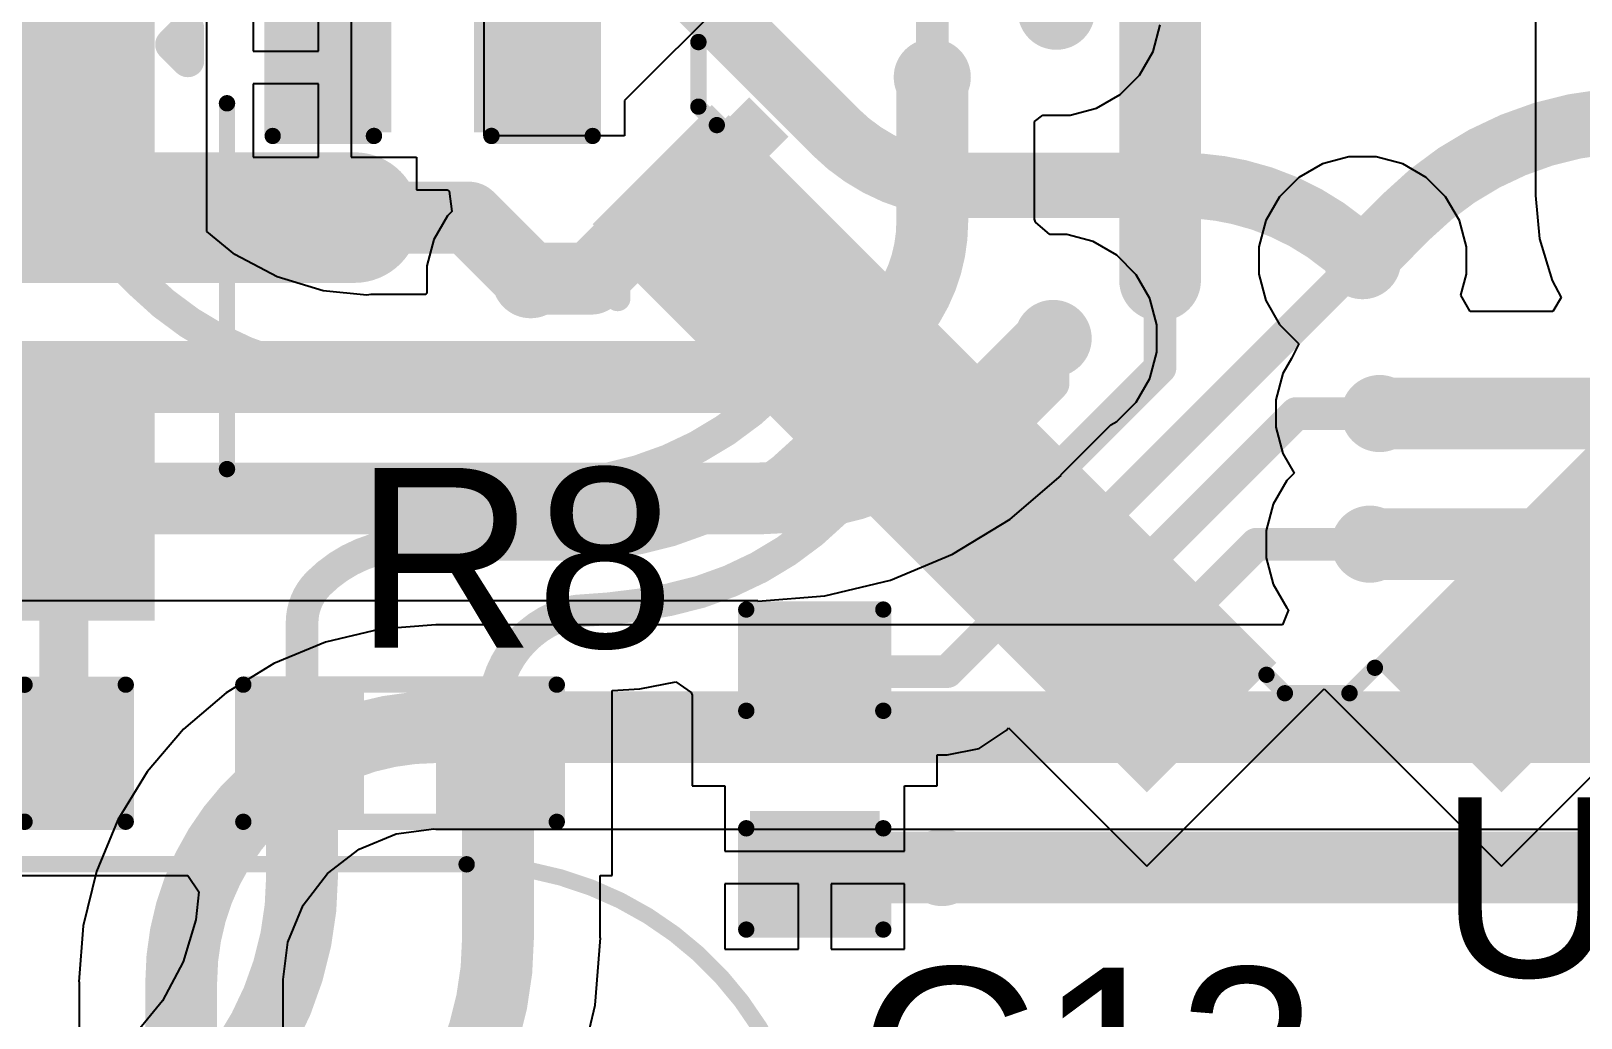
# Model space of a CAD drawing. Header units: millimetres. Extents: x -14 to 145, y 0 to 69.
# Drawn here: x 37.83 to 49.88, y 31.6 to 39.28 of the extents above; entities that cross this region are included whole.
import ezdxf

# ---------------------------------------------------------------- set-up
doc = ezdxf.new("R2010")
doc.units = ezdxf.units.MM
for name, color, linetype in [('BottomLayer', 5, 'Continuous'), ('BottomSolder', 6, 'Continuous'), ('MultiLayer', 9, 'Continuous'), ('PadHoleLayer', 156, 'Continuous'), ('TopLayer', 1, 'Continuous'), ('TopOverlay', 2, 'Continuous'), ('TopPaste', 8, 'Continuous'), ('TopSolder', 216, 'Continuous'), ('ViaHoleLayer', 16, 'Continuous')]:
    doc.layers.add(name, color=color, linetype=linetype)
doc.styles.add('Arial', font='', dxfattribs={"height": 0.2})
doc.styles.get('Arial').set_extended_font_data('Arial')

# ---------------------------------------------------------------- blocks, each defined once
blk = doc.blocks.new('MC_306_16')
at = {"layer": 'TopLayer'}
for points in [[(-3.4, 2.55), (-2.1, 2.55), (-2.1, 0.65), (-3.4, 0.65)], [(2.1, 2.55), (3.4, 2.55), (3.4, 0.65), (2.1, 0.65)], [(-3.4, -0.65), (-2.1, -0.65), (-2.1, -2.55), (-3.4, -2.55)], [(2.1, -0.65), (3.4, -0.65), (3.4, -2.55), (2.1, -2.55)]]:
    blk.add_hatch(color=1, dxfattribs=at).paths.add_polyline_path(points)
at = {"layer": 'TopPaste'}
for points in [[(-3.4, 2.55), (-2.1, 2.55), (-2.1, 0.65), (-3.4, 0.65)], [(2.1, 2.55), (3.4, 2.55), (3.4, 0.65), (2.1, 0.65)], [(-3.4, -0.65), (-2.1, -0.65), (-2.1, -2.55), (-3.4, -2.55)], [(2.1, -0.65), (3.4, -0.65), (3.4, -2.55), (2.1, -2.55)]]:
    blk.add_hatch(color=8, dxfattribs=at).paths.add_polyline_path(points)
at = {"layer": 'TopSolder'}
for points in [[(-3.502, 2.652), (-1.998, 2.652), (-1.998, 0.548), (-3.502, 0.548)], [(1.998, 2.652), (3.502, 2.652), (3.502, 0.548), (1.998, 0.548)], [(-3.502, -0.548), (-1.998, -0.548), (-1.998, -2.652), (-3.502, -2.652)], [(1.998, -0.548), (3.502, -0.548), (3.502, -2.652), (1.998, -2.652)]]:
    blk.add_hatch(color=216, dxfattribs=at).paths.add_polyline_path(points)
at = {"layer": 'TopOverlay'}
for points, const_width in [([(1.88, 1.956), (-1.93, 1.956)], 0.127), ([(-4.064, 1.473), (-4.064, -1.372)], 0.127), ([(4.064, 1.473), (4.064, -1.372)], 0.127), ([(-3.759, -1.702), (-3.759, -1.956)], 0.254), ([(-3.632, -1.829), (-3.759, -1.702)], 0.254), ([(-3.632, -1.829), (-3.759, -1.956)], 0.254), ([(1.88, -1.956), (-1.93, -1.956)], 0.127)]:
    blk.add_lwpolyline(points, dxfattribs=dict(at, const_width=const_width))
for points, const_width in [([(-1.962, 1.956, 1), (-1.899, 1.956, 1)], 0.0635), ([(1.848, 1.956, 1), (1.911, 1.956, 1)], 0.0635), ([(-4.096, 1.473, 1), (-4.032, 1.473, 1)], 0.0635), ([(4.032, 1.473, 1), (4.096, 1.473, 1)], 0.0635), ([(-4.096, -1.372, 1), (-4.032, -1.372, 1)], 0.0635), ([(4.032, -1.372, 1), (4.096, -1.372, 1)], 0.0635), ([(-3.823, -1.702, 1), (-3.696, -1.702, 1)], 0.127), ([(-3.823, -1.702, 1), (-3.696, -1.702, 1)], 0.127), ([(-3.696, -1.829, 1), (-3.569, -1.829, 1)], 0.127), ([(-3.696, -1.829, 1), (-3.569, -1.829, 1)], 0.127), ([(-3.823, -1.956, 1), (-3.696, -1.956, 1)], 0.127), ([(-3.823, -1.956, 1), (-3.696, -1.956, 1)], 0.127), ([(-1.962, -1.956, 1), (-1.899, -1.956, 1)], 0.0635), ([(1.848, -1.956, 1), (1.911, -1.956, 1)], 0.0635)]:
    blk.add_lwpolyline(points, format="xyb", close=True, dxfattribs=dict(at, const_width=const_width))
blk = doc.blocks.new('71008000RW1_17')
at = {"layer": 'BottomLayer'}
blk.add_hatch(color=5, dxfattribs=at).paths.add_polyline_path([(-0.5, 0.5), (0.5, 0.5), (0.5, -0.5), (-0.5, -0.5)])
h = blk.add_hatch(color=5, dxfattribs=at)
edge = h.paths.add_edge_path()
edge.add_arc((4.88, 0), 0.5, 0, 360)
at = {"layer": 'BottomSolder'}
blk.add_hatch(color=6, dxfattribs=at).paths.add_polyline_path([(-0.602, 0.602), (0.602, 0.602), (0.602, -0.602), (-0.602, -0.602)])
h = blk.add_hatch(color=6, dxfattribs=at)
edge = h.paths.add_edge_path()
edge.add_arc((4.88, 0), 0.602, 0, 360)
at = {"layer": 'MultiLayer'}
blk.add_hatch(color=9, dxfattribs=at).paths.add_polyline_path([(-0.5, 0.5), (0.5, 0.5), (0.5, -0.5), (-0.5, -0.5)])
h = blk.add_hatch(color=9, dxfattribs=at)
edge = h.paths.add_edge_path()
edge.add_arc((4.88, 0), 0.5, 0, 360)
at = {"layer": 'PadHoleLayer'}
h = blk.add_hatch(color=156, dxfattribs=at)
edge = h.paths.add_edge_path()
edge.add_arc((0, 0), 0.25, 0, 360)
h = blk.add_hatch(color=156, dxfattribs=at)
edge = h.paths.add_edge_path()
edge.add_arc((4.88, 0), 0.25, 0, 360)
at = {"layer": 'TopLayer'}
blk.add_hatch(color=1, dxfattribs=at).paths.add_polyline_path([(-0.5, 0.5), (0.5, 0.5), (0.5, -0.5), (-0.5, -0.5)])
h = blk.add_hatch(color=1, dxfattribs=at)
edge = h.paths.add_edge_path()
edge.add_arc((4.88, 0), 0.5, 0, 360)
at = {"layer": 'TopOverlay'}
blk.add_hatch(color=2, dxfattribs=at).paths.add_polyline_path([(-0.559, 0.635), (0.584, 0.635), (0.584, 0.813), (-0.559, 0.813)])
at = {"layer": 'TopSolder'}
blk.add_hatch(color=216, dxfattribs=at).paths.add_polyline_path([(-0.602, 0.602), (0.602, 0.602), (0.602, -0.602), (-0.602, -0.602)])
h = blk.add_hatch(color=216, dxfattribs=at)
edge = h.paths.add_edge_path()
edge.add_arc((4.88, 0), 0.602, 0, 360)
at = {"layer": 'TopOverlay', "const_width": 0.127}
for points in [[(-3.375, -0.114, -0.414214), (-0.696, 2.565)], [(5.576, 2.565, -0.414214), (8.255, -0.114)], [(-0.696, -2.565, -0.414214), (-3.375, 0.114)], [(8.255, 0.114, -0.414214), (5.576, -2.565)]]:
    blk.add_lwpolyline(points, format="xyb", dxfattribs=at)
for points in [[(-0.696, 2.565), (5.576, 2.565)], [(-0.696, -2.565), (5.576, -2.565)]]:
    blk.add_lwpolyline(points, dxfattribs=at)
at = {"layer": 'TopOverlay', "const_width": 0.0635}
for points in [[(-0.728, 2.565, 1), (-0.664, 2.565, 1)], [(-0.728, 2.565, 1), (-0.664, 2.565, 1)], [(5.544, 2.565, 1), (5.608, 2.565, 1)], [(5.544, 2.565, 1), (5.608, 2.565, 1)], [(-3.407, 0.114, 1), (-3.343, 0.114, 1)], [(8.223, 0.114, 1), (8.287, 0.114, 1)], [(-3.407, -0.114, 1), (-3.343, -0.114, 1)], [(8.223, -0.114, 1), (8.287, -0.114, 1)], [(-0.728, -2.565, 1), (-0.664, -2.565, 1)], [(-0.728, -2.565, 1), (-0.664, -2.565, 1)], [(5.544, -2.565, 1), (5.608, -2.565, 1)], [(5.544, -2.565, 1), (5.608, -2.565, 1)]]:
    blk.add_lwpolyline(points, format="xyb", close=True, dxfattribs=at)
blk = doc.blocks.new('48_LQFP__7_7___18')
at = {"layer": 'TopLayer'}
for points in [[(-3.64, 2.91), (-3.64, 2.59), (-4.86, 2.59), (-4.86, 2.91)], [(-3.64, 2.41), (-3.64, 2.09), (-4.86, 2.09), (-4.86, 2.41)], [(-3.64, 1.91), (-3.64, 1.59), (-4.86, 1.59), (-4.86, 1.91)], [(-3.64, 1.41), (-3.64, 1.09), (-4.86, 1.09), (-4.86, 1.41)], [(-3.64, 0.91), (-3.64, 0.59), (-4.86, 0.59), (-4.86, 0.91)], [(-3.64, 0.41), (-3.64, 0.09), (-4.86, 0.09), (-4.86, 0.41)], [(-3.64, -0.09), (-3.64, -0.41), (-4.86, -0.41), (-4.86, -0.09)], [(-3.64, -0.59), (-3.64, -0.91), (-4.86, -0.91), (-4.86, -0.59)], [(-3.64, -1.09), (-3.64, -1.41), (-4.86, -1.41), (-4.86, -1.09)], [(-3.64, -1.59), (-3.64, -1.91), (-4.86, -1.91), (-4.86, -1.59)], [(-3.64, -2.09), (-3.64, -2.41), (-4.86, -2.41), (-4.86, -2.09)], [(-3.64, -2.59), (-3.64, -2.91), (-4.86, -2.91), (-4.86, -2.59)], [(-2.59, -3.64), (-2.59, -4.86), (-2.91, -4.86), (-2.91, -3.64)], [(-2.09, -3.64), (-2.09, -4.86), (-2.41, -4.86), (-2.41, -3.64)], [(-1.59, -3.64), (-1.59, -4.86), (-1.91, -4.86), (-1.91, -3.64)], [(-1.09, -3.64), (-1.09, -4.86), (-1.41, -4.86), (-1.41, -3.64)], [(-0.59, -3.64), (-0.59, -4.86), (-0.91, -4.86), (-0.91, -3.64)]]:
    blk.add_hatch(color=1, dxfattribs=at).paths.add_polyline_path(points)
at = {"layer": 'TopOverlay'}
blk.add_hatch(color=2, dxfattribs=at).paths.add_polyline_path([(-3.556, 2.566), (-3.327, 2.566), (-3.327, 2.998), (-3.556, 2.998)])
at = {"layer": 'TopPaste'}
for points in [[(-3.64, 2.91), (-3.64, 2.59), (-4.86, 2.59), (-4.86, 2.91)], [(-3.64, 2.41), (-3.64, 2.09), (-4.86, 2.09), (-4.86, 2.41)], [(-3.64, 1.91), (-3.64, 1.59), (-4.86, 1.59), (-4.86, 1.91)], [(-3.64, 1.41), (-3.64, 1.09), (-4.86, 1.09), (-4.86, 1.41)], [(-3.64, 0.91), (-3.64, 0.59), (-4.86, 0.59), (-4.86, 0.91)], [(-3.64, 0.41), (-3.64, 0.09), (-4.86, 0.09), (-4.86, 0.41)], [(-3.64, -0.09), (-3.64, -0.41), (-4.86, -0.41), (-4.86, -0.09)], [(-3.64, -0.59), (-3.64, -0.91), (-4.86, -0.91), (-4.86, -0.59)], [(-3.64, -1.09), (-3.64, -1.41), (-4.86, -1.41), (-4.86, -1.09)], [(-3.64, -1.59), (-3.64, -1.91), (-4.86, -1.91), (-4.86, -1.59)], [(-3.64, -2.09), (-3.64, -2.41), (-4.86, -2.41), (-4.86, -2.09)], [(-3.64, -2.59), (-3.64, -2.91), (-4.86, -2.91), (-4.86, -2.59)], [(-2.59, -3.64), (-2.59, -4.86), (-2.91, -4.86), (-2.91, -3.64)], [(-2.09, -3.64), (-2.09, -4.86), (-2.41, -4.86), (-2.41, -3.64)], [(-1.59, -3.64), (-1.59, -4.86), (-1.91, -4.86), (-1.91, -3.64)], [(-1.09, -3.64), (-1.09, -4.86), (-1.41, -4.86), (-1.41, -3.64)], [(-0.59, -3.64), (-0.59, -4.86), (-0.91, -4.86), (-0.91, -3.64)]]:
    blk.add_hatch(color=8, dxfattribs=at).paths.add_polyline_path(points)
at = {"layer": 'TopSolder'}
for points in [[(-3.538, 3.012), (-3.538, 2.488), (-4.962, 2.488), (-4.962, 3.012)], [(-3.538, 2.512), (-3.538, 1.988), (-4.962, 1.988), (-4.962, 2.512)], [(-3.538, 2.012), (-3.538, 1.488), (-4.962, 1.488), (-4.962, 2.012)], [(-3.538, 1.512), (-3.538, 0.988), (-4.962, 0.988), (-4.962, 1.512)], [(-3.538, 1.012), (-3.538, 0.488), (-4.962, 0.488), (-4.962, 1.012)], [(-3.538, 0.512), (-3.538, -0.012), (-4.962, -0.012), (-4.962, 0.512)], [(-3.538, 0.012), (-3.538, -0.512), (-4.962, -0.512), (-4.962, 0.012)], [(-3.538, -0.488), (-3.538, -1.012), (-4.962, -1.012), (-4.962, -0.488)], [(-3.538, -0.988), (-3.538, -1.512), (-4.962, -1.512), (-4.962, -0.988)], [(-3.538, -1.488), (-3.538, -2.012), (-4.962, -2.012), (-4.962, -1.488)], [(-3.538, -1.988), (-3.538, -2.512), (-4.962, -2.512), (-4.962, -1.988)], [(-3.538, -2.488), (-3.538, -3.012), (-4.962, -3.012), (-4.962, -2.488)], [(-2.488, -3.538), (-2.488, -4.962), (-3.012, -4.962), (-3.012, -3.538)], [(-1.988, -3.538), (-1.988, -4.962), (-2.512, -4.962), (-2.512, -3.538)], [(-1.488, -3.538), (-1.488, -4.962), (-2.012, -4.962), (-2.012, -3.538)], [(-0.988, -3.538), (-0.988, -4.962), (-1.512, -4.962), (-1.512, -3.538)], [(-0.488, -3.538), (-0.488, -4.962), (-1.012, -4.962), (-1.012, -3.538)]]:
    blk.add_hatch(color=216, dxfattribs=at).paths.add_polyline_path(points)
at = {"layer": 'TopOverlay'}
for points, const_width in [([(-3.658, 3.226), (-3.302, 3.581)], 0.127), ([(-3.302, 3.581), (-3.023, 3.581)], 0.127), ([(-3.658, 3.226), (-3.658, 3.023)], 0.127), ([(-5.156, 2.87), (-5.156, 2.616)], 0.2), ([(-5.156, 2.87), (-5.029, 2.743)], 0.2), ([(-5.156, 2.616), (-5.029, 2.743)], 0.2), ([(-3.658, -3.023), (-3.658, -3.226)], 0.127), ([(-3.658, -3.226), (-3.302, -3.581)], 0.127), ([(-3.302, -3.581), (-3.023, -3.581)], 0.127)]:
    blk.add_lwpolyline(points, dxfattribs=dict(at, const_width=const_width))
for points, const_width in [([(-3.334, 3.581, 1), (-3.27, 3.581, 1)], 0.0635), ([(-3.334, 3.581, 1), (-3.27, 3.581, 1)], 0.0635), ([(-3.689, 3.226, 1), (-3.626, 3.226, 1)], 0.0635), ([(-3.689, 3.226, 1), (-3.626, 3.226, 1)], 0.0635), ([(-3.689, 3.023, 1), (-3.626, 3.023, 1)], 0.0635), ([(-5.206, 2.87, 1), (-5.106, 2.87, 1)], 0.1), ([(-5.206, 2.87, 1), (-5.106, 2.87, 1)], 0.1), ([(-5.079, 2.743, 1), (-4.979, 2.743, 1)], 0.1), ([(-5.079, 2.743, 1), (-4.979, 2.743, 1)], 0.1), ([(-5.206, 2.616, 1), (-5.106, 2.616, 1)], 0.1), ([(-5.206, 2.616, 1), (-5.106, 2.616, 1)], 0.1), ([(-3.689, -3.023, 1), (-3.626, -3.023, 1)], 0.0635), ([(-3.689, -3.226, 1), (-3.626, -3.226, 1)], 0.0635), ([(-3.689, -3.226, 1), (-3.626, -3.226, 1)], 0.0635), ([(-3.334, -3.581, 1), (-3.27, -3.581, 1)], 0.0635), ([(-3.334, -3.581, 1), (-3.27, -3.581, 1)], 0.0635), ([(-3.054, -3.581, 1), (-2.991, -3.581, 1)], 0.0635)]:
    blk.add_lwpolyline(points, format="xyb", close=True, dxfattribs=dict(at, const_width=const_width))
blk = doc.blocks.new('R___0603_27')
at = {"layer": 'TopLayer'}
for points in [[(-0.381, 0.4445), (-0.381, -0.4445), (-1.143, -0.4445), (-1.143, 0.4445)], [(1.143, 0.4445), (1.143, -0.4445), (0.381, -0.4445), (0.381, 0.4445)]]:
    blk.add_hatch(color=1, dxfattribs=at).paths.add_polyline_path(points)
at = {"layer": 'TopPaste'}
for points in [[(-0.381, 0.4445), (-0.381, -0.4445), (-1.143, -0.4445), (-1.143, 0.4445)], [(1.143, 0.4445), (1.143, -0.4445), (0.381, -0.4445), (0.381, 0.4445)]]:
    blk.add_hatch(color=8, dxfattribs=at).paths.add_polyline_path(points)
at = {"layer": 'TopSolder'}
for points in [[(-0.2794, 0.5461), (-0.2794, -0.5461), (-1.2446, -0.5461), (-1.2446, 0.5461)], [(1.2446, 0.5461), (1.2446, -0.5461), (0.2794, -0.5461), (0.2794, 0.5461)]]:
    blk.add_hatch(color=216, dxfattribs=at).paths.add_polyline_path(points)
at = {"layer": 'TopOverlay', "const_width": 0.127}
for points in [[(-1.2192, 0.5334), (1.2192, 0.5334)], [(-1.2192, -0.5334), (-1.2192, 0.5334)], [(1.2192, -0.5334), (1.2192, 0.5334)], [(-1.2192, -0.5334), (1.2192, -0.5334)]]:
    blk.add_lwpolyline(points, dxfattribs=at)
at = {"layer": 'TopOverlay', "const_width": 0.0635}
for points in [[(-1.25095, 0.5334, 1), (-1.18745, 0.5334, 1)], [(-1.25095, 0.5334, 1), (-1.18745, 0.5334, 1)], [(1.18745, 0.5334, 1), (1.25095, 0.5334, 1)], [(1.18745, 0.5334, 1), (1.25095, 0.5334, 1)], [(-1.25095, -0.5334, 1), (-1.18745, -0.5334, 1)], [(-1.25095, -0.5334, 1), (-1.18745, -0.5334, 1)], [(1.18745, -0.5334, 1), (1.25095, -0.5334, 1)], [(1.18745, -0.5334, 1), (1.25095, -0.5334, 1)]]:
    blk.add_lwpolyline(points, format="xyb", close=True, dxfattribs=at)
blk = doc.blocks.new('C___0603_51')
at = {"layer": 'TopLayer'}
for points in [[(-0.381, 0.445), (-0.381, -0.445), (-1.143, -0.445), (-1.143, 0.445)], [(1.143, 0.445), (1.143, -0.445), (0.381, -0.445), (0.381, 0.445)]]:
    blk.add_hatch(color=1, dxfattribs=at).paths.add_polyline_path(points)
at = {"layer": 'TopPaste'}
for points in [[(-0.381, 0.445), (-0.381, -0.445), (-1.143, -0.445), (-1.143, 0.445)], [(1.143, 0.445), (1.143, -0.445), (0.381, -0.445), (0.381, 0.445)]]:
    blk.add_hatch(color=8, dxfattribs=at).paths.add_polyline_path(points)
at = {"layer": 'TopSolder'}
for points in [[(-0.321, 0.504), (-0.321, -0.504), (-1.203, -0.504), (-1.203, 0.504)], [(1.203, 0.504), (1.203, -0.504), (0.321, -0.504), (0.321, 0.504)]]:
    blk.add_hatch(color=216, dxfattribs=at).paths.add_polyline_path(points)
at = {"layer": 'TopOverlay', "const_width": 0.127}
for points in [[(-1.245, 0.533), (-0.457, 0.533)], [(-1.245, -0.533), (-1.245, 0.533)], [(0.457, 0.533), (1.245, 0.533)], [(1.245, -0.533), (1.245, 0.533)], [(-1.245, -0.533), (-0.457, -0.533)], [(0.457, -0.533), (1.245, -0.533)]]:
    blk.add_lwpolyline(points, dxfattribs=at)
at = {"layer": 'TopOverlay', "const_width": 0.0635}
for points in [[(-1.276, 0.533, 1), (-1.213, 0.533, 1)], [(-1.276, 0.533, 1), (-1.213, 0.533, 1)], [(-0.489, 0.533, 1), (-0.425, 0.533, 1)], [(0.425, 0.533, 1), (0.489, 0.533, 1)], [(1.213, 0.533, 1), (1.276, 0.533, 1)], [(1.213, 0.533, 1), (1.276, 0.533, 1)], [(-1.276, -0.533, 1), (-1.213, -0.533, 1)], [(-1.276, -0.533, 1), (-1.213, -0.533, 1)], [(-0.489, -0.533, 1), (-0.425, -0.533, 1)], [(0.425, -0.533, 1), (0.489, -0.533, 1)], [(1.213, -0.533, 1), (1.276, -0.533, 1)], [(1.213, -0.533, 1), (1.276, -0.533, 1)]]:
    blk.add_lwpolyline(points, format="xyb", close=True, dxfattribs=at)
blk = doc.blocks.new('C___0603_54')
at = {"layer": 'TopLayer'}
for points in [[(-0.381, 0.445), (-0.381, -0.445), (-1.143, -0.445), (-1.143, 0.445)], [(1.143, 0.445), (1.143, -0.445), (0.381, -0.445), (0.381, 0.445)]]:
    blk.add_hatch(color=1, dxfattribs=at).paths.add_polyline_path(points)
at = {"layer": 'TopPaste'}
for points in [[(-0.381, 0.445), (-0.381, -0.445), (-1.143, -0.445), (-1.143, 0.445)], [(1.143, 0.445), (1.143, -0.445), (0.381, -0.445), (0.381, 0.445)]]:
    blk.add_hatch(color=8, dxfattribs=at).paths.add_polyline_path(points)
at = {"layer": 'TopSolder'}
for points in [[(-0.321, 0.504), (-0.321, -0.504), (-1.203, -0.504), (-1.203, 0.504)], [(1.203, 0.504), (1.203, -0.504), (0.321, -0.504), (0.321, 0.504)]]:
    blk.add_hatch(color=216, dxfattribs=at).paths.add_polyline_path(points)
at = {"layer": 'TopOverlay', "const_width": 0.127}
for points in [[(-1.245, 0.533), (-0.457, 0.533)], [(-1.245, 0.533), (-1.245, -0.533)], [(0.457, 0.533), (1.245, 0.533)], [(1.245, 0.533), (1.245, -0.533)], [(-1.245, -0.533), (-0.457, -0.533)], [(0.457, -0.533), (1.245, -0.533)]]:
    blk.add_lwpolyline(points, dxfattribs=at)
at = {"layer": 'TopOverlay', "const_width": 0.0635}
for points in [[(-1.276, 0.533, 1), (-1.213, 0.533, 1)], [(-1.276, 0.533, 1), (-1.213, 0.533, 1)], [(-0.489, 0.533, 1), (-0.425, 0.533, 1)], [(0.425, 0.533, 1), (0.489, 0.533, 1)], [(1.213, 0.533, 1), (1.276, 0.533, 1)], [(1.213, 0.533, 1), (1.276, 0.533, 1)], [(-1.276, -0.533, 1), (-1.213, -0.533, 1)], [(-1.276, -0.533, 1), (-1.213, -0.533, 1)], [(-0.489, -0.533, 1), (-0.425, -0.533, 1)], [(0.425, -0.533, 1), (0.489, -0.533, 1)], [(1.213, -0.533, 1), (1.276, -0.533, 1)], [(1.213, -0.533, 1), (1.276, -0.533, 1)]]:
    blk.add_lwpolyline(points, format="xyb", close=True, dxfattribs=at)
blk = doc.blocks.new('C___0603_55')
at = {"layer": 'TopLayer'}
for points in [[(-0.381, 0.445), (-0.381, -0.445), (-1.143, -0.445), (-1.143, 0.445)], [(1.143, 0.445), (1.143, -0.445), (0.381, -0.445), (0.381, 0.445)]]:
    blk.add_hatch(color=1, dxfattribs=at).paths.add_polyline_path(points)
at = {"layer": 'TopPaste'}
for points in [[(-0.381, 0.445), (-0.381, -0.445), (-1.143, -0.445), (-1.143, 0.445)], [(1.143, 0.445), (1.143, -0.445), (0.381, -0.445), (0.381, 0.445)]]:
    blk.add_hatch(color=8, dxfattribs=at).paths.add_polyline_path(points)
at = {"layer": 'TopSolder'}
for points in [[(-0.321, 0.504), (-0.321, -0.504), (-1.203, -0.504), (-1.203, 0.504)], [(1.203, 0.504), (1.203, -0.504), (0.321, -0.504), (0.321, 0.504)]]:
    blk.add_hatch(color=216, dxfattribs=at).paths.add_polyline_path(points)
at = {"layer": 'TopOverlay', "const_width": 0.127}
for points in [[(-1.245, 0.533), (-0.457, 0.533)], [(-1.245, -0.533), (-1.245, 0.533)], [(0.457, 0.533), (1.245, 0.533)], [(1.245, -0.533), (1.245, 0.533)], [(-1.245, -0.533), (-0.457, -0.533)], [(0.457, -0.533), (1.245, -0.533)]]:
    blk.add_lwpolyline(points, dxfattribs=at)
at = {"layer": 'TopOverlay', "const_width": 0.0635}
for points in [[(-1.276, 0.533, 1), (-1.213, 0.533, 1)], [(-1.276, 0.533, 1), (-1.213, 0.533, 1)], [(-0.489, 0.533, 1), (-0.425, 0.533, 1)], [(0.425, 0.533, 1), (0.489, 0.533, 1)], [(1.213, 0.533, 1), (1.276, 0.533, 1)], [(1.213, 0.533, 1), (1.276, 0.533, 1)], [(-1.276, -0.533, 1), (-1.213, -0.533, 1)], [(-1.276, -0.533, 1), (-1.213, -0.533, 1)], [(-0.489, -0.533, 1), (-0.425, -0.533, 1)], [(0.425, -0.533, 1), (0.489, -0.533, 1)], [(1.213, -0.533, 1), (1.276, -0.533, 1)], [(1.213, -0.533, 1), (1.276, -0.533, 1)]]:
    blk.add_lwpolyline(points, format="xyb", close=True, dxfattribs=at)

msp = doc.modelspace()

# ---------------------------------------------------------------- hatches: boundary and pattern name
at = {"layer": 'BottomLayer'}
h = msp.add_hatch(color=5, dxfattribs=at)
edge = h.paths.add_edge_path()
edge.add_arc((45.802, 39.43), 0.3, 0, 360)
h = msp.add_hatch(color=5, dxfattribs=at)
edge = h.paths.add_edge_path()
edge.add_arc((44.837, 38.917), 0.3, 0, 360)
h = msp.add_hatch(color=5, dxfattribs=at)
edge = h.paths.add_edge_path()
edge.add_arc((48.184, 37.49), 0.3, 0, 360)
h = msp.add_hatch(color=5, dxfattribs=at)
edge = h.paths.add_edge_path()
edge.add_arc((41.713, 37.342), 0.3, 0, 360)
h = msp.add_hatch(color=5, dxfattribs=at)
edge = h.paths.add_edge_path()
edge.add_arc((46.609, 37.338), 0.3, 0, 360)
h = msp.add_hatch(color=5, dxfattribs=at)
edge = h.paths.add_edge_path()
edge.add_arc((45.777, 36.885), 0.3, 0, 360)
h = msp.add_hatch(color=5, dxfattribs=at)
edge = h.paths.add_edge_path()
edge.add_arc((48.317, 36.301), 0.3, 0, 360)
h = msp.add_hatch(color=5, dxfattribs=at)
edge = h.paths.add_edge_path()
edge.add_arc((48.241, 35.285), 0.3, 0, 360)
h = msp.add_hatch(color=5, dxfattribs=at)
edge = h.paths.add_edge_path()
edge.add_arc((44.913, 32.77), 0.3, 0, 360)
at = {"layer": 'TopLayer'}
h = msp.add_hatch(color=1, dxfattribs=at)
edge = h.paths.add_edge_path()
edge.add_arc((45.802, 39.43), 0.3, 0, 360)
h = msp.add_hatch(color=1, dxfattribs=at)
edge = h.paths.add_edge_path()
edge.add_arc((44.837, 38.917), 0.3, 0, 360)
msp.add_hatch(color=1, dxfattribs=at).paths.add_polyline_path([(42.6, 37.369), (43.527, 38.296), (43.122, 38.701), (42.195, 37.774)])
h = msp.add_hatch(color=1, dxfattribs=at)
edge = h.paths.add_edge_path()
edge.add_arc((48.184, 37.49), 0.3, 0, 360)
h = msp.add_hatch(color=1, dxfattribs=at)
edge = h.paths.add_edge_path()
edge.add_arc((41.713, 37.342), 0.3, 0, 360)
h = msp.add_hatch(color=1, dxfattribs=at)
edge = h.paths.add_edge_path()
edge.add_arc((46.609, 37.338), 0.3, 0, 360)
h = msp.add_hatch(color=1, dxfattribs=at)
edge = h.paths.add_edge_path()
edge.add_arc((45.777, 36.885), 0.3, 0, 360)
h = msp.add_hatch(color=1, dxfattribs=at)
edge = h.paths.add_edge_path()
edge.add_arc((48.317, 36.301), 0.3, 0, 360)
h = msp.add_hatch(color=1, dxfattribs=at)
edge = h.paths.add_edge_path()
edge.add_arc((48.241, 35.285), 0.3, 0, 360)
h = msp.add_hatch(color=1, dxfattribs=at)
edge = h.paths.add_edge_path()
edge.add_arc((44.913, 32.77), 0.3, 0, 360)
at = {"layer": 'ViaHoleLayer'}
h = msp.add_hatch(color=16, dxfattribs=at)
edge = h.paths.add_edge_path()
edge.add_arc((44.837, 38.917), 0.15, 0, 360)
h = msp.add_hatch(color=16, dxfattribs=at)
edge = h.paths.add_edge_path()
edge.add_arc((48.184, 37.49), 0.15, 0, 360)
h = msp.add_hatch(color=16, dxfattribs=at)
edge = h.paths.add_edge_path()
edge.add_arc((41.713, 37.342), 0.15, 0, 360)
h = msp.add_hatch(color=16, dxfattribs=at)
edge = h.paths.add_edge_path()
edge.add_arc((46.609, 37.338), 0.15, 0, 360)
h = msp.add_hatch(color=16, dxfattribs=at)
edge = h.paths.add_edge_path()
edge.add_arc((45.777, 36.885), 0.15, 0, 360)
h = msp.add_hatch(color=16, dxfattribs=at)
edge = h.paths.add_edge_path()
edge.add_arc((48.317, 36.301), 0.15, 0, 360)
h = msp.add_hatch(color=16, dxfattribs=at)
edge = h.paths.add_edge_path()
edge.add_arc((48.241, 35.285), 0.15, 0, 360)
h = msp.add_hatch(color=16, dxfattribs=at)
edge = h.paths.add_edge_path()
edge.add_arc((44.913, 32.77), 0.15, 0, 360)

# ---------------------------------------------------------------- linework, layer by layer
at = {"layer": 'BottomLayer'}
for p, q in [((49.529, 40.563), (49.529, 37.998)), ((46.555, 39.118), (46.61, 39.323)), ((46.449, 38.934), (46.555, 39.118)), ((46.298, 38.783), (46.449, 38.934)), ((46.114, 38.677), (46.298, 38.783)), ((45.631, 38.572), (45.696, 38.622)), ((45.696, 38.622), (45.909, 38.622)), ((45.909, 38.622), (46.114, 38.677)), ((45.631, 37.814), (45.631, 38.572)), ((47.872, 38.243), (47.688, 38.137)), ((48.077, 38.298), (47.872, 38.243)), ((48.29, 38.298), (48.077, 38.298)), ((48.496, 38.243), (48.29, 38.298)), ((48.68, 38.137), (48.496, 38.243)), ((47.688, 38.137), (47.537, 37.987)), ((48.83, 37.987), (48.68, 38.137)), ((47.537, 37.987), (47.431, 37.802)), ((48.937, 37.802), (48.83, 37.987)), ((49.529, 37.998), (49.528, 37.998)), ((49.528, 37.998), (49.561, 37.661)), ((45.639, 37.789), (45.631, 37.814)), ((45.752, 37.693), (45.639, 37.789)), ((47.431, 37.802), (47.376, 37.597)), ((48.992, 37.597), (48.937, 37.802)), ((45.883, 37.693), (45.752, 37.693)), ((46.089, 37.638), (45.883, 37.693)), ((46.273, 37.532), (46.089, 37.638)), ((49.561, 37.661), (49.659, 37.336)), ((46.423, 37.381), (46.273, 37.532)), ((47.376, 37.597), (47.376, 37.384)), ((48.992, 37.384), (48.992, 37.597)), ((46.53, 37.197), (46.423, 37.381)), ((47.376, 37.384), (47.431, 37.179)), ((48.948, 37.222), (48.992, 37.384)), ((49.659, 37.336), (49.73, 37.204)), ((46.585, 36.991), (46.53, 37.197)), ((47.431, 37.179), (47.537, 36.994)), ((49.021, 37.095), (48.948, 37.222)), ((49.73, 37.204), (49.665, 37.095)), ((49.665, 37.095), (49.021, 37.095)), ((46.585, 36.779), (46.585, 36.991)), ((47.537, 36.994), (47.688, 36.844)), ((46.53, 36.573), (46.585, 36.779)), ((47.688, 36.844), (47.631, 36.73)), ((47.631, 36.73), (47.564, 36.613)), ((46.423, 36.389), (46.53, 36.573)), ((47.564, 36.613), (47.509, 36.407)), ((46.273, 36.238), (46.423, 36.389)), ((47.509, 36.407), (47.509, 36.194)), ((45.838, 35.823), (46.227, 36.212)), ((46.227, 36.212), (46.273, 36.238)), ((47.509, 36.194), (47.564, 35.989)), ((47.564, 35.989), (47.651, 35.838)), ((45.442, 35.48), (45.84, 35.82)), ((45.84, 35.82), (45.838, 35.823)), ((47.651, 35.838), (47.594, 35.781)), ((47.594, 35.781), (47.488, 35.597)), ((47.488, 35.597), (47.433, 35.391)), ((44.995, 35.207), (45.442, 35.48)), ((47.433, 35.391), (47.433, 35.178)), ((44.511, 35.006), (44.995, 35.207)), ((47.433, 35.178), (47.488, 34.973)), ((44.002, 34.884), (44.511, 35.006)), ((47.488, 34.973), (47.594, 34.789)), ((35.097, 34.846), (43.48, 34.846)), ((43.48, 34.843), (44.002, 34.884)), ((43.48, 34.846), (43.48, 34.843)), ((47.609, 34.774), (47.56, 34.657)), ((47.594, 34.789), (47.609, 34.774)), ((40.542, 34.624), (40.118, 34.522)), ((40.976, 34.658), (40.542, 34.624)), ((40.976, 34.657), (40.976, 34.658)), ((47.56, 34.657), (40.976, 34.657)), ((40.118, 34.522), (39.715, 34.356)), ((39.715, 34.356), (39.344, 34.128)), ((39.344, 34.128), (39.012, 33.845)), ((39.012, 33.845), (38.729, 33.514)), ((38.729, 33.514), (38.502, 33.142)), ((38.502, 33.142), (38.335, 32.739)), ((40.668, 33.032), (40.96, 33.07)), ((40.96, 33.07), (40.976, 33.068)), ((40.976, 33.068), (53.854, 33.068)), ((40.38, 32.913), (40.668, 33.032)), ((40.134, 32.724), (40.38, 32.913)), ((38.335, 32.739), (38.233, 32.316)), ((39.944, 32.477), (40.134, 32.724)), ((39.825, 32.19), (39.944, 32.477)), ((38.233, 32.316), (38.199, 31.881)), ((39.787, 31.898), (39.825, 32.19)), ((38.199, 31.881), (38.201, 31.881)), ((38.201, 31.881), (38.201, 7.909)), ((39.789, 31.881), (39.787, 31.898)), ((39.789, 31.085), (39.789, 31.881))]:
    msp.add_line(p, q, dxfattribs=at)
for points, const_width in [([(46.609, 37.338), (46.609, 40.649)], 0.635), ([(44.837, 38.917), (44.837, 38.938)], 0.559), ([(44.837, 37.793), (44.837, 38.917)], 0.559), ([(24.949, 37.825), (40.341, 37.825)], 1.016), ([(40.341, 37.825), (41.23, 37.825)], 0.559), ([(41.23, 37.825), (41.713, 37.342)], 0.559), ([(45.276, 36.384), (45.777, 36.885)], 0.559), ([(33.794, 36.585), (43.629, 36.585)], 0.559), ([(48.317, 36.301), (59.696, 36.301)], 0.559), ([(35.097, 35.64), (43.48, 35.64)], 0.559), ([(48.241, 35.285), (59.848, 35.285)], 0.559), ([(40.976, 33.862), (53.854, 33.862)], 0.559), ([(44.913, 32.77), (55.077, 32.77)], 0.559), ([(38.995, 7.751), (38.995, 31.881)], 0.559)]:
    msp.add_lwpolyline(points, dxfattribs=dict(at, const_width=const_width))
for points, const_width in [([(44.697, 38.938, 1), (44.977, 38.938, 1)], 0.279), ([(44.697, 38.917, 1), (44.977, 38.917, 1)], 0.279), ([(44.697, 38.917, 1), (44.977, 38.917, 1)], 0.279), ([(40.087, 37.825, 1), (40.595, 37.825, 1)], 0.508), ([(40.201, 37.825, 1), (40.481, 37.825, 1)], 0.279), ([(41.09, 37.825, 1), (41.37, 37.825, 1)], 0.279), ([(41.09, 37.825, 1), (41.37, 37.825, 1)], 0.279), ([(44.697, 37.793, 1), (44.977, 37.793, 1)], 0.279), ([(44.697, 37.793, 1), (44.977, 37.793, 1)], 0.279), ([(41.573, 37.342, 1), (41.852, 37.342, 1)], 0.279), ([(46.45, 37.338, 1), (46.768, 37.338, 1)], 0.318), ([(45.637, 36.885, 1), (45.916, 36.885, 1)], 0.279), ([(43.489, 36.585, 1), (43.768, 36.585, 1)], 0.279), ([(43.489, 36.585, 1), (43.768, 36.585, 1)], 0.279), ([(45.136, 36.384, 1), (45.416, 36.384, 1)], 0.279), ([(45.136, 36.384, 1), (45.416, 36.384, 1)], 0.279), ([(48.177, 36.301, 1), (48.456, 36.301, 1)], 0.279), ([(43.34, 35.64, 1), (43.62, 35.64, 1)], 0.279), ([(43.34, 35.64, 1), (43.62, 35.64, 1)], 0.279), ([(48.101, 35.285, 1), (48.38, 35.285, 1)], 0.279), ([(40.836, 33.862, 1), (41.116, 33.862, 1)], 0.279), ([(40.836, 33.862, 1), (41.116, 33.862, 1)], 0.279), ([(44.773, 32.77, 1), (45.053, 32.77, 1)], 0.279), ([(38.855, 31.881, 1), (39.135, 31.881, 1)], 0.279), ([(38.855, 31.881, 1), (39.135, 31.881, 1)], 0.279)]:
    msp.add_lwpolyline(points, format="xyb", close=True, dxfattribs=dict(at, const_width=const_width))
at = {"layer": 'BottomLayer', "const_width": 0.559}
for points in [[(44.837, 37.793, -0.414214), (43.629, 36.585)], [(45.276, 36.384, -0.198912), (43.48, 35.64)], [(38.995, 31.881, -0.414214), (40.976, 33.862)]]:
    msp.add_lwpolyline(points, format="xyb", dxfattribs=at)
at = {"layer": 'TopLayer'}
for p, q in [((39.195, 37.718), (39.195, 40.4)), ((39.554, 39.692), (39.554, 39.12)), ((40.062, 39.12), (40.062, 39.692)), ((40.316, 39.692), (40.316, 38.993)), ((43.452, 39.743), (42.443, 38.735)), ((41.351, 38.46), (41.351, 39.446)), ((39.554, 39.12), (40.062, 39.12)), ((40.316, 38.993), (40.316, 38.295)), ((40.062, 38.866), (39.554, 38.866)), ((39.554, 38.866), (39.554, 38.295)), ((40.062, 38.295), (40.062, 38.866)), ((42.443, 38.735), (42.443, 38.46)), ((42.443, 38.46), (41.351, 38.46)), ((39.554, 38.295), (40.062, 38.295)), ((40.316, 38.295), (40.824, 38.295)), ((40.824, 38.295), (40.824, 38.041)), ((40.824, 38.041), (41.064, 38.041)), ((41.064, 38.041), (41.079, 38.031)), ((41.079, 38.031), (41.1, 37.872)), ((41.1, 37.872), (41.066, 37.838)), ((41.066, 37.838), (40.96, 37.654)), ((39.412, 37.539), (39.195, 37.718)), ((40.96, 37.654), (40.905, 37.449)), ((39.741, 37.364), (39.412, 37.539)), ((40.905, 37.449), (40.905, 37.236)), ((40.098, 37.255), (39.741, 37.364)), ((40.439, 37.222), (40.098, 37.255)), ((40.469, 37.228), (40.439, 37.222)), ((40.898, 37.228), (40.469, 37.228)), ((40.905, 37.236), (40.898, 37.228)), ((42.348, 34.146), (42.563, 34.16)), ((42.348, 32.707), (42.348, 34.146)), ((42.563, 34.16), (42.843, 34.215)), ((42.843, 34.215), (42.961, 34.131)), ((42.961, 34.131), (42.97, 34.11)), ((46.506, 32.781), (47.885, 34.159)), ((47.885, 34.159), (49.264, 32.781)), ((42.97, 34.11), (42.97, 33.405)), ((49.617, 33.134), (50.562, 34.079)), ((45.201, 33.696), (45.412, 33.836)), ((45.412, 33.836), (45.431, 33.856)), ((45.431, 33.856), (45.799, 33.488)), ((44.875, 33.405), (44.875, 33.647)), ((44.875, 33.647), (44.954, 33.647)), ((44.954, 33.647), (45.201, 33.696)), ((42.97, 33.405), (43.224, 33.405)), ((43.224, 33.405), (43.224, 32.897)), ((44.621, 32.897), (44.621, 33.405)), ((44.621, 33.405), (44.875, 33.405)), ((45.799, 33.488), (46.506, 32.781)), ((49.264, 32.781), (49.617, 33.134)), ((43.224, 32.897), (44.621, 32.897)), ((37.192, 32.707), (38.97, 32.707)), ((38.97, 32.707), (38.97, 32.707)), ((38.97, 32.707), (39.046, 32.707)), ((39.046, 32.707), (39.131, 32.58)), ((42.253, 32.222), (42.253, 32.707)), ((42.253, 32.707), (42.348, 32.707)), ((39.131, 32.58), (39.109, 32.364)), ((43.796, 32.643), (43.224, 32.643)), ((43.224, 32.643), (43.224, 32.135)), ((43.796, 32.135), (43.796, 32.643)), ((44.621, 32.643), (44.05, 32.643)), ((44.05, 32.643), (44.05, 32.135)), ((44.621, 32.135), (44.621, 32.643)), ((39.109, 32.364), (39.01, 32.036)), ((42.215, 31.7), (42.256, 32.222)), ((42.256, 32.222), (42.253, 32.222)), ((43.224, 32.135), (43.796, 32.135)), ((44.05, 32.135), (44.621, 32.135)), ((39.01, 32.036), (38.848, 31.733)), ((38.848, 31.733), (38.638, 31.477)), ((42.093, 31.191), (42.215, 31.7))]:
    msp.add_line(p, q, dxfattribs=at)
for points, const_width in [([(40.189, 38.993), (40.189, 42.219)], 0.559), ([(44.837, 38.917), (44.837, 40.269)], 0.254), ([(42.996, 39.579), (44.082, 38.494)], 0.508), ([(38.037, 38.517), (38.037, 38.942)], 0.254), ([(44.837, 38.765), (44.837, 38.917)], 0.254), ([(42.847, 38.021), (43.103, 38.276)], 0.559), ([(45.093, 38.075), (46.773, 38.075)], 0.508), ([(42.184, 37.35), (42.617, 37.783)], 0.559), ([(48.184, 37.49), (48.532, 37.839)], 0.508), ([(38.43, 37.567), (38.673, 37.324)], 0.254), ([(41.713, 37.342), (41.721, 37.35)], 0.559), ([(41.721, 37.35), (42.184, 37.35)], 0.559), ([(45.781, 35.104), (48.167, 37.49)], 0.254), ([(48.167, 37.49), (48.184, 37.49)], 0.254), ([(46.609, 36.657), (46.609, 37.338)], 0.254), ([(43.61, 36.486), (43.996, 36.872)], 0.254), ([(45.777, 36.532), (45.777, 36.885)], 0.254), ([(45.41, 35.458), (46.609, 36.657)], 0.254), ([(40.469, 36.58), (42.667, 36.58)], 0.254), ([(45.057, 35.811), (45.777, 36.532)], 0.254), ([(43.86, 36.029), (44.349, 36.518)], 0.254), ([(46.117, 34.751), (47.667, 36.301)], 0.254), ([(47.667, 36.301), (48.317, 36.301)], 0.254), ([(44.084, 35.546), (44.703, 36.165)], 0.254), ([(38.037, 35.742), (38.081, 35.698)], 0.381), ([(45.057, 35.811), (45.057, 35.811)], 0.254), ([(38.081, 33.659), (38.081, 35.698)], 0.381), ([(38.57, 35.742), (41.814, 35.742)], 0.254), ([(40.798, 35.285), (42.064, 35.285)], 0.254), ([(46.812, 34.739), (47.359, 35.285)], 0.254), ([(47.359, 35.285), (48.241, 35.285)], 0.254), ([(44.954, 34.294), (45.764, 35.104)], 0.254), ([(45.764, 35.104), (45.781, 35.104)], 0.254), ([(42.09, 34.766), (42.091, 34.766)], 0.254), ([(46.471, 34.397), (46.821, 34.729)], 0.254), ([(46.812, 34.739), (46.821, 34.729)], 0.254), ([(39.935, 33.659), (39.935, 34.673)], 0.254), ([(43.923, 34.294), (44.954, 34.294)], 0.254), ([(41.427, 33.977), (41.427, 33.993)], 0.254), ([(41.427, 33.977), (41.459, 33.659)], 0.254), ([(39.935, 32.705), (39.935, 33.659)], 0.559), ([(41.459, 32.222), (41.459, 33.659)], 0.559), ([(43.923, 32.77), (44.913, 32.77)], 0.559)]:
    msp.add_lwpolyline(points, dxfattribs=dict(at, const_width=const_width))
for points, const_width in [([(40.049, 38.993, 1), (40.328, 38.993, 1)], 0.279), ([(37.973, 38.942, 1), (38.1, 38.942, 1)], 0.127), ([(44.773, 38.917, 1), (44.9, 38.917, 1)], 0.127), ([(44.773, 38.917, 1), (44.9, 38.917, 1)], 0.127), ([(44.773, 38.765, 1), (44.9, 38.765, 1)], 0.127), ([(43.955, 38.494, 1), (44.209, 38.494, 1)], 0.254), ([(43.955, 38.494, 1), (44.209, 38.494, 1)], 0.254), ([(43.955, 38.493, 1), (44.209, 38.493, 1)], 0.254), ([(43.955, 38.493, 1), (44.209, 38.493, 1)], 0.254), ([(37.973, 38.517, 1), (38.1, 38.517, 1)], 0.127), ([(37.973, 38.517, 1), (38.1, 38.517, 1)], 0.127), ([(42.963, 38.276, 1), (43.242, 38.276, 1)], 0.279), ([(42.707, 38.021, 1), (42.987, 38.021, 1)], 0.279), ([(44.966, 38.075, 1), (45.22, 38.075, 1)], 0.254), ([(44.966, 38.075, 1), (45.22, 38.075, 1)], 0.254), ([(46.646, 38.075, 1), (46.9, 38.075, 1)], 0.254), ([(46.646, 38.075, 1), (46.9, 38.075, 1)], 0.254), ([(47.096, 38.023, 1), (47.35, 38.023, 1)], 0.254), ([(47.096, 38.023, 1), (47.35, 38.023, 1)], 0.254), ([(42.477, 37.783, 1), (42.757, 37.783, 1)], 0.279), ([(48.405, 37.839, 1), (48.659, 37.839, 1)], 0.254), ([(48.405, 37.839, 1), (48.659, 37.839, 1)], 0.254), ([(48.056, 37.491, 1), (48.31, 37.491, 1)], 0.254), ([(48.056, 37.491, 1), (48.31, 37.491, 1)], 0.254), ([(48.057, 37.49, 1), (48.311, 37.49, 1)], 0.254), ([(48.057, 37.49, 1), (48.311, 37.49, 1)], 0.254), ([(38.367, 37.567, 1), (38.494, 37.567, 1)], 0.127), ([(38.367, 37.567, 1), (38.494, 37.567, 1)], 0.127), ([(41.573, 37.342, 1), (41.852, 37.342, 1)], 0.279), ([(41.581, 37.35, 1), (41.86, 37.35, 1)], 0.279), ([(41.581, 37.35, 1), (41.86, 37.35, 1)], 0.279), ([(42.044, 37.35, 1), (42.324, 37.35, 1)], 0.279), ([(42.044, 37.35, 1), (42.324, 37.35, 1)], 0.279), ([(48.103, 37.49, 1), (48.23, 37.49, 1)], 0.127), ([(48.103, 37.49, 1), (48.23, 37.49, 1)], 0.127), ([(48.12, 37.49, 1), (48.247, 37.49, 1)], 0.127), ([(38.609, 37.324, 1), (38.736, 37.324, 1)], 0.127), ([(38.609, 37.324, 1), (38.736, 37.324, 1)], 0.127), ([(46.545, 37.338, 1), (46.672, 37.338, 1)], 0.127), ([(43.167, 36.814, 1), (43.294, 36.814, 1)], 0.127), ([(43.932, 36.872, 1), (44.059, 36.872, 1)], 0.127), ([(45.713, 36.885, 1), (45.84, 36.885, 1)], 0.127), ([(46.545, 36.657, 1), (46.672, 36.657, 1)], 0.127), ([(46.545, 36.657, 1), (46.672, 36.657, 1)], 0.127), ([(40.405, 36.58, 1), (40.532, 36.58, 1)], 0.127), ([(40.405, 36.58, 1), (40.532, 36.58, 1)], 0.127), ([(42.603, 36.58, 1), (42.73, 36.58, 1)], 0.127), ([(42.603, 36.58, 1), (42.73, 36.58, 1)], 0.127), ([(45.713, 36.532, 1), (45.84, 36.532, 1)], 0.127), ([(45.713, 36.532, 1), (45.84, 36.532, 1)], 0.127), ([(43.547, 36.486, 1), (43.674, 36.486, 1)], 0.127), ([(43.547, 36.486, 1), (43.674, 36.486, 1)], 0.127), ([(44.286, 36.518, 1), (44.413, 36.518, 1)], 0.127), ([(47.604, 36.301, 1), (47.731, 36.301, 1)], 0.127), ([(47.604, 36.301, 1), (47.731, 36.301, 1)], 0.127), ([(48.253, 36.301, 1), (48.38, 36.301, 1)], 0.127), ([(44.639, 36.165, 1), (44.766, 36.165, 1)], 0.127), ([(43.796, 36.029, 1), (43.923, 36.029, 1)], 0.127), ([(43.796, 36.029, 1), (43.923, 36.029, 1)], 0.127), ([(37.941, 35.742, 1), (38.132, 35.742, 1)], 0.191), ([(44.993, 35.811, 1), (45.12, 35.811, 1)], 0.127), ([(44.993, 35.811, 1), (45.12, 35.811, 1)], 0.127), ([(44.993, 35.811, 1), (45.12, 35.811, 1)], 0.127), ([(37.985, 35.698, 1), (38.176, 35.698, 1)], 0.191), ([(37.985, 35.698, 1), (38.176, 35.698, 1)], 0.191), ([(38.506, 35.742, 1), (38.633, 35.742, 1)], 0.127), ([(41.751, 35.742, 1), (41.878, 35.742, 1)], 0.127), ([(41.751, 35.742, 1), (41.878, 35.742, 1)], 0.127), ([(44.021, 35.546, 1), (44.148, 35.546, 1)], 0.127), ([(44.021, 35.546, 1), (44.148, 35.546, 1)], 0.127), ([(45.347, 35.458, 1), (45.474, 35.458, 1)], 0.127), ([(40.734, 35.285, 1), (40.861, 35.285, 1)], 0.127), ([(40.734, 35.285, 1), (40.861, 35.285, 1)], 0.127), ([(42, 35.285, 1), (42.127, 35.285, 1)], 0.127), ([(42, 35.285, 1), (42.127, 35.285, 1)], 0.127), ([(47.295, 35.285, 1), (47.422, 35.285, 1)], 0.127), ([(47.295, 35.285, 1), (47.422, 35.285, 1)], 0.127), ([(48.177, 35.285, 1), (48.304, 35.285, 1)], 0.127), ([(45.7, 35.104, 1), (45.827, 35.104, 1)], 0.127), ([(45.7, 35.104, 1), (45.827, 35.104, 1)], 0.127), ([(45.717, 35.104, 1), (45.844, 35.104, 1)], 0.127), ([(45.717, 35.104, 1), (45.844, 35.104, 1)], 0.127), ([(39.998, 34.98, 1), (40.125, 34.98, 1)], 0.127), ([(39.998, 34.98, 1), (40.125, 34.98, 1)], 0.127), ([(42.728, 34.853, 1), (42.855, 34.853, 1)], 0.127), ([(42.728, 34.853, 1), (42.855, 34.853, 1)], 0.127), ([(41.982, 34.76, 1), (42.109, 34.76, 1)], 0.127), ([(41.982, 34.76, 1), (42.109, 34.76, 1)], 0.127), ([(42.027, 34.766, 1), (42.154, 34.766, 1)], 0.127), ([(42.027, 34.766, 1), (42.154, 34.766, 1)], 0.127), ([(42.028, 34.766, 1), (42.155, 34.766, 1)], 0.127), ([(42.028, 34.766, 1), (42.155, 34.766, 1)], 0.127), ([(46.054, 34.751, 1), (46.181, 34.751, 1)], 0.127), ([(46.749, 34.739, 1), (46.876, 34.739, 1)], 0.127), ([(46.749, 34.739, 1), (46.876, 34.739, 1)], 0.127), ([(46.758, 34.729, 1), (46.885, 34.729, 1)], 0.127), ([(46.758, 34.729, 1), (46.885, 34.729, 1)], 0.127), ([(39.871, 34.673, 1), (39.998, 34.673, 1)], 0.127), ([(39.871, 34.673, 1), (39.998, 34.673, 1)], 0.127), ([(46.407, 34.397, 1), (46.534, 34.397, 1)], 0.127), ([(43.859, 34.294, 1), (43.986, 34.294, 1)], 0.127), ([(44.89, 34.294, 1), (45.017, 34.294, 1)], 0.127), ([(44.89, 34.294, 1), (45.017, 34.294, 1)], 0.127), ([(41.363, 33.993, 1), (41.49, 33.993, 1)], 0.127), ([(41.363, 33.993, 1), (41.49, 33.993, 1)], 0.127), ([(41.363, 33.977, 1), (41.49, 33.977, 1)], 0.127), ([(41.363, 33.977, 1), (41.49, 33.977, 1)], 0.127), ([(39.795, 33.659, 1), (40.074, 33.659, 1)], 0.279), ([(41.319, 33.659, 1), (41.598, 33.659, 1)], 0.279), ([(37.985, 33.659, 1), (38.176, 33.659, 1)], 0.191), ([(39.871, 33.659, 1), (39.998, 33.659, 1)], 0.127), ([(41.395, 33.659, 1), (41.522, 33.659, 1)], 0.127), ([(43.783, 32.77, 1), (44.062, 32.77, 1)], 0.279), ([(44.773, 32.77, 1), (45.053, 32.77, 1)], 0.279), ([(39.795, 32.705, 1), (40.074, 32.705, 1)], 0.279), ([(39.795, 32.705, 1), (40.074, 32.705, 1)], 0.279), ([(41.319, 32.222, 1), (41.598, 32.222, 1)], 0.279), ([(41.319, 32.222, 1), (41.598, 32.222, 1)], 0.279)]:
    msp.add_lwpolyline(points, format="xyb", close=True, dxfattribs=dict(at, const_width=const_width))
for points, const_width in [([(48.532, 37.839, -0.198912), (50.328, 38.583)], 0.508), ([(44.082, 38.493, -0.000148), (44.082, 38.494)], 0.508), ([(45.093, 38.075, -0.198759), (44.082, 38.493)], 0.508), ([(38.43, 37.567, -0.198912), (38.037, 38.517)], 0.254), ([(46.773, 38.075, -0.056911), (47.223, 38.023)], 0.508), ([(47.223, 38.023, -0.140321), (48.183, 37.491)], 0.508), ([(48.183, 37.491, -0.000089), (48.184, 37.49)], 0.508), ([(40.469, 36.58, -0.198912), (38.673, 37.324)], 0.254), ([(43.231, 36.814, -0.198912), (42.667, 36.58)], 0.254), ([(43.61, 36.486, -0.198912), (41.814, 35.742)], 0.254), ([(43.86, 36.029, -0.198912), (42.064, 35.285)], 0.254), ([(44.084, 35.546, -0.147589), (42.791, 34.853)], 0.254), ([(40.062, 34.98, -0.198912), (40.798, 35.285)], 0.254), ([(39.935, 34.673, -0.198912), (40.062, 34.98)], 0.254), ([(42.791, 34.853, -0.038115), (42.091, 34.766)], 0.254), ([(41.427, 33.993, -0.343434), (42.046, 34.76)], 0.254), ([(42.046, 34.76, -0.044019), (42.09, 34.766)], 0.254), ([(39.935, 32.705, -0.198912), (39.191, 30.909)], 0.559), ([(41.459, 32.222, -0.198912), (40.715, 30.426)], 0.559)]:
    msp.add_lwpolyline(points, format="xyb", dxfattribs=dict(at, const_width=const_width))

# ---------------------------------------------------------------- block references
for name, p, rotation in [('48_LQFP__7_7___18', (47.885, 38.993), 45), ('MC_306_16', (35.287, 37.342), 180), ('C___0603_54', (43.923, 33.532), 90)]:
    msp.add_blockref(name, p, dxfattribs=dict(rotation=rotation))
for name, p in [('C___0603_51', (40.951, 38.993)), ('C___0603_55', (37.319, 33.659)), ('R___0603_27', (40.697, 33.659)), ('71008000RW1_17', (35.639, 30.23))]:
    msp.add_blockref(name, p)

# ---------------------------------------------------------------- texts
at = {"layer": 'TopOverlay', "style": 'Arial'}
for s, p in [('R8', (40.34, 34.481)), ('U3', (48.779, 31.92)), ('C13', (44.254, 30.595))]:
    msp.add_text(s, height=1.397, dxfattribs=at).set_placement(p)

doc.saveas('drawing.dxf')
